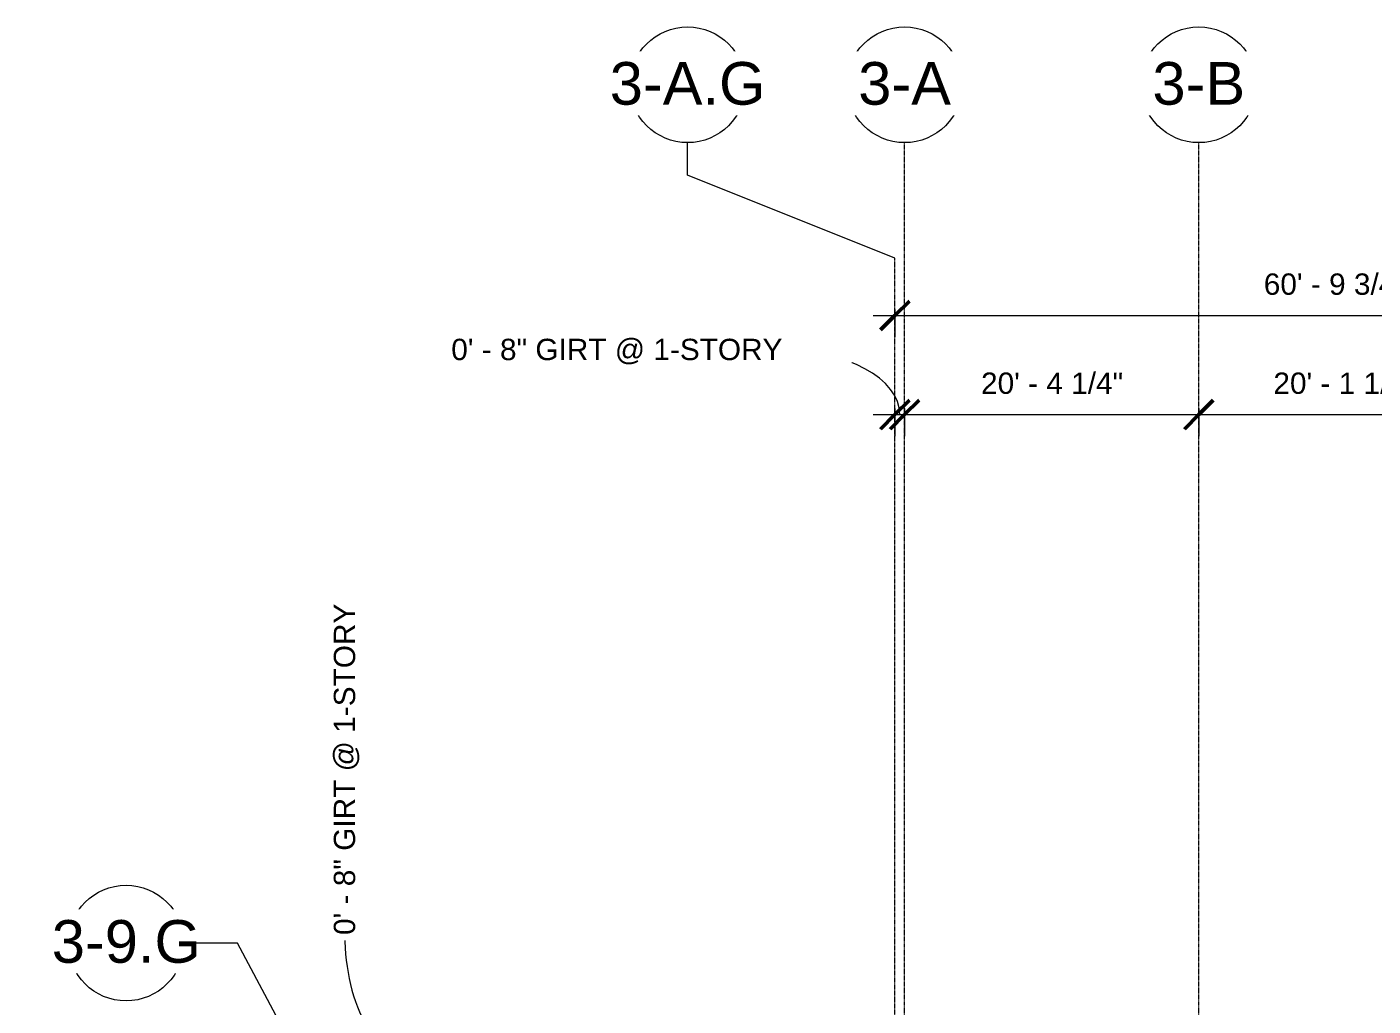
# Model space of a CAD drawing. Header units: inches. Extents: x 21341 to 27231, y -23509 to -20035.
# Drawn here: x 21341 to 22459, y -20847 to -20035 of the extents above; entities that cross this region are included whole.
import ezdxf

# ---------------------------------------------------------------- set-up
doc = ezdxf.new("R2010")
doc.units = ezdxf.units.IN
doc.header["$MEASUREMENT"] = 0
doc.linetypes.add('Grid Line 1_2_', pattern=[0.875, 0.5, -0.125, 0.125, -0.125])
for name, color, linetype, lineweight in [('A-ANNO-DIMS', 211, 'Continuous', 9), ('A-ANNO-DIMS-192', 211, 'Continuous', 9), ('S-GRID', 1, 'Continuous', 9), ('S-GRID-IDEN', 1, 'Continuous', 9)]:
    doc.layers.add(name, color=color, linetype=linetype, lineweight=lineweight)
doc.styles.add('Arial', font='arial.ttf', dxfattribs={"height": 35.407186})
doc.styles.add('Arial_1', font='arial.ttf', dxfattribs={"height": 17.703593})
doc.dimstyles.new('Linear_-_3_32__Arial', dxfattribs={"dimscale": 12, "dimtxt": 18, "dimasz": 2, "dimexe": 1.5, "dimexo": 1, "dimgap": 1, "dimtad": 1, "dimdec": 4, "dimrnd": 0.0625, "dimzin": 1, "dimdsep": 46, "dimlunit": 4, "dimtxsty": 'Arial_1', "dimblk1": 'OBLIQUE', "dimblk2": 'OBLIQUE', "dimsah": 1, "dimcen": 0.09, "dimdle": 1.5, "dimazin": 0, "dimtfac": 1, "dimtdec": 4, "dimtix": 1, "dimtmove": 1, "dimatfit": 3, "dimfxl": 1, "dimtvp": 1, "dimtfill": 1, "dimfrac": 2, "dimtolj": 1, "dimtzin": 0, "dimarcsym": 2})
doc.dimstyles.new('Linear_-_3_32__Arial_1', dxfattribs={"dimscale": 12, "dimtxt": 18, "dimasz": 2, "dimexe": 1.5, "dimexo": 1, "dimgap": 1, "dimtad": 1, "dimdec": 4, "dimrnd": 0.0625, "dimzin": 1, "dimdsep": 46, "dimlunit": 4, "dimtxsty": 'Arial_1', "dimblk1": 'OBLIQUE', "dimblk2": 'OBLIQUE', "dimsah": 1, "dimcen": 0.09, "dimdle": 1.5, "dimazin": 0, "dimtfac": 1, "dimtdec": 4, "dimtix": 1, "dimtmove": 0, "dimatfit": 3, "dimfxl": 1, "dimtvp": 1, "dimtfill": 1, "dimfrac": 2, "dimtolj": 1, "dimtzin": 0, "dimarcsym": 2})

# ---------------------------------------------------------------- blocks, each defined once
blk = doc.blocks.new('DIMBLOCK11-First Floor Plan')
at = {"layer": 'A-ANNO-DIMS-192', "transparency": 16777216}
for p, q in [((21667.3, -20899.6), (21667.3, -20873.6)), ((21662.3, -20891.6), (21685.3, -20891.6)), ((21667.3, -20891.6), (21662.3, -20891.6)), ((21662.3, -20899.6), (21685.3, -20899.6)), ((21667.3, -20899.6), (21662.3, -20899.6))]:
    blk.add_line(p, q, dxfattribs=at)
at = {"layer": 'A-ANNO-DIMS-192', "lineweight": 50, "transparency": 16777216}
for p, q in [((21667.3, -20891.6), (21655.3, -20879.6)), ((21667.3, -20899.6), (21655.3, -20887.6)), ((21667.3, -20891.6), (21679.3, -20903.6)), ((21667.3, -20899.6), (21679.3, -20911.6))]:
    blk.add_line(p, q, dxfattribs=at)
at = {"layer": 'A-ANNO-DIMS-192', "transparency": 16777216}
blk.add_ellipse((21667.3, -20788.3), major_axis=(0, 107.3), ratio=0.581439, start_param=1.570796, end_param=3.141593, dxfattribs=at)
at = {"layer": 'A-ANNO-DIMS-192', "color": 0, "transparency": 16777216, "insert": (21595.8, -20788.3), "char_height": 17.704, "width": 327.988, "attachment_point": 1, "rotation": 90, "line_spacing_factor": 0.938532, "style": 'Arial_1', "bg_fill": 3, "box_fill_scale": 1.25, "bg_fill_color": 0, "bg_fill_transparency": 0}
blk.add_mtext('0\' - 8" GIRT @ 1-STORY', dxfattribs=at)
blk = doc.blocks.new('_Oblique')
at = {"color": 0, "linetype": 'ByBlock', "lineweight": -2}
blk.add_line((-0.5, -0.5), (0.5, 0.5), dxfattribs=at)
blk = doc.blocks.new('Grid - Grid Head - Circle-14747-First Floor Plan')
at = {"layer": 'S-GRID-IDEN'}
blk.add_circle((0, 0), 0.25, dxfattribs=at)
blk = doc.blocks.new('DIMBLOCK46-First Floor Plan')
at = {"layer": 'A-ANNO-DIMS-192', "lineweight": 50, "transparency": 16777216}
for p, q in [((22061.6, -20274.3), (22073.6, -20262.3)), ((22791.4, -20274.3), (22803.4, -20262.3)), ((22061.6, -20274.3), (22049.6, -20286.3)), ((22791.4, -20274.3), (22779.4, -20286.3))]:
    blk.add_line(p, q, dxfattribs=at)
at = {"layer": 'A-ANNO-DIMS-192', "transparency": 16777216}
for p, q in [((22061.6, -20269.4), (22061.6, -20292.3)), ((22061.6, -20274.3), (22061.6, -20269.4)), ((22791.4, -20269.4), (22791.4, -20292.3)), ((22791.4, -20274.3), (22791.4, -20269.4)), ((22043.6, -20274.3), (22809.4, -20274.3))]:
    blk.add_line(p, q, dxfattribs=at)
at = {"layer": 'A-ANNO-DIMS-192', "color": 0, "transparency": 16777216, "insert": (22367.8, -20239.4), "char_height": 17.704, "width": 140.898, "attachment_point": 1, "line_spacing_factor": 0.938532, "style": 'Arial_1', "bg_fill": 3, "box_fill_scale": 1.25, "bg_fill_color": 0, "bg_fill_transparency": 0}
blk.add_mtext('60\' - 9 3/4"', dxfattribs=at)
blk = doc.blocks.new('DIMBLOCK47-First Floor Plan')
at = {"layer": 'A-ANNO-DIMS-192', "lineweight": 50, "transparency": 16777216}
for p, q in [((22061.6, -20356.5), (22073.6, -20344.5)), ((22069.6, -20356.5), (22081.6, -20344.5)), ((22061.6, -20356.5), (22049.6, -20368.5)), ((22069.6, -20356.5), (22057.6, -20368.5))]:
    blk.add_line(p, q, dxfattribs=at)
at = {"layer": 'A-ANNO-DIMS-192', "transparency": 16777216}
for p, q in [((22043.6, -20356.5), (22069.6, -20356.5)), ((22061.6, -20351.5), (22061.6, -20374.5)), ((22061.6, -20356.5), (22061.6, -20351.5)), ((22069.6, -20351.5), (22069.6, -20374.5)), ((22069.6, -20356.5), (22069.6, -20351.5))]:
    blk.add_line(p, q, dxfattribs=at)
blk.add_ellipse((21966.7, -20356.5), major_axis=(99, 0), ratio=0.543692, start_param=0, end_param=1.570796, dxfattribs=at)
at = {"layer": 'A-ANNO-DIMS-192', "color": 0, "transparency": 16777216, "insert": (21693.3, -20293.6), "char_height": 17.704, "width": 327.988, "attachment_point": 1, "line_spacing_factor": 0.938532, "style": 'Arial_1', "bg_fill": 3, "box_fill_scale": 1.25, "bg_fill_color": 0, "bg_fill_transparency": 0}
blk.add_mtext('0\' - 8" GIRT @ 1-STORY', dxfattribs=at)
blk = doc.blocks.new('DIMBLOCK48-First Floor Plan')
at = {"layer": 'A-ANNO-DIMS-192', "lineweight": 50, "transparency": 16777216}
for p, q in [((22069.6, -20356.5), (22081.6, -20344.5)), ((22313.9, -20356.5), (22325.9, -20344.5)), ((22069.6, -20356.5), (22057.6, -20368.5)), ((22313.9, -20356.5), (22301.9, -20368.5))]:
    blk.add_line(p, q, dxfattribs=at)
at = {"layer": 'A-ANNO-DIMS-192', "transparency": 16777216}
for p, q in [((22069.6, -20351.5), (22069.6, -20374.5)), ((22069.6, -20356.5), (22069.6, -20351.5)), ((22069.6, -20356.5), (22313.9, -20356.5)), ((22313.9, -20351.5), (22313.9, -20374.5)), ((22313.9, -20356.5), (22313.9, -20351.5))]:
    blk.add_line(p, q, dxfattribs=at)
at = {"layer": 'A-ANNO-DIMS-192', "color": 0, "transparency": 16777216, "insert": (22133.1, -20321.6), "char_height": 17.704, "width": 140.898, "attachment_point": 1, "line_spacing_factor": 0.938532, "style": 'Arial_1', "bg_fill": 3, "box_fill_scale": 1.25, "bg_fill_color": 0, "bg_fill_transparency": 0}
blk.add_mtext('20\' - 4 1/4"', dxfattribs=at)
blk = doc.blocks.new('DIMBLOCK49-First Floor Plan')
at = {"layer": 'A-ANNO-DIMS-192', "lineweight": 50, "transparency": 16777216}
for p, q in [((22313.9, -20356.5), (22325.9, -20344.5)), ((22555.1, -20356.5), (22567.1, -20344.5)), ((22313.9, -20356.5), (22301.9, -20368.5)), ((22555.1, -20356.5), (22543.1, -20368.5))]:
    blk.add_line(p, q, dxfattribs=at)
at = {"layer": 'A-ANNO-DIMS-192', "transparency": 16777216}
for p, q in [((22313.9, -20351.5), (22313.9, -20374.5)), ((22313.9, -20356.5), (22313.9, -20351.5)), ((22313.9, -20356.5), (22555.1, -20356.5)), ((22555.1, -20351.5), (22555.1, -20374.5)), ((22555.1, -20356.5), (22555.1, -20351.5))]:
    blk.add_line(p, q, dxfattribs=at)
at = {"layer": 'A-ANNO-DIMS-192', "color": 0, "transparency": 16777216, "insert": (22375.8, -20321.6), "char_height": 17.704, "width": 140.898, "attachment_point": 1, "line_spacing_factor": 0.938532, "style": 'Arial_1', "bg_fill": 3, "box_fill_scale": 1.25, "bg_fill_color": 0, "bg_fill_transparency": 0}
blk.add_mtext('20\' - 1 1/4"', dxfattribs=at)

msp = doc.modelspace()

# ---------------------------------------------------------------- linework, layer by layer
at = {"layer": 'S-GRID'}
for p, q in [((21889.48848, -20157.90808), (21889.48848, -20130.84867)), ((22061.64023, -20226.84867), (21889.48848, -20157.90808)), ((21567.35909, -20891.55281), (21515.71786, -20795.00314))]:
    msp.add_line(p, q, dxfattribs=at)
at = {"layer": 'S-GRID', "linetype": 'Grid Line 1_2_'}
for p, q in [((22069.64023, -23155.1009), (22069.64023, -20130.84867)), ((22313.89023, -23155.1009), (22313.89023, -20130.84867)), ((22061.64023, -22996.33861), (22061.64023, -20226.84867))]:
    msp.add_line(p, q, dxfattribs=at)

# ---------------------------------------------------------------- block references
at = {"layer": 'S-GRID-IDEN', "xscale": 191.9999999999999, "yscale": 191.9999999999999, "zscale": 191.9999999999999}
for p in [(21889.48848, -20082.84867), (22069.64023, -20082.84867), (22313.89023, -20082.84867)]:
    msp.add_blockref('Grid - Grid Head - Circle-14747-First Floor Plan', p, dxfattribs=at)
at = {"layer": 'S-GRID-IDEN', "xscale": 191.9999999999999, "yscale": 191.9999999999999, "zscale": 191.9999999999999, "rotation": 89.9999999999999}
msp.add_blockref('Grid - Grid Head - Circle-14747-First Floor Plan', (21423.35909, -20795.00314), dxfattribs=at)

# ---------------------------------------------------------------- dimensions: what is measured, and where the dimension line sits
at = {"layer": 'A-ANNO-DIMS'}
dim = msp.add_linear_dim(base=(21667.29342, -20891.55281), p1=(21650.32286, -20899.55281), p2=(21650.32286, -20891.55281), angle=90, dimstyle='Linear_-_3_32__Arial', override={"dimpost": '<>GIRT @ 1-STORY', "dimfxl": 8}, dxfattribs=at)
dim.commit()
dim.dimension.update_dxf_attribs({"geometry": 'DIMBLOCK11-First Floor Plan', "text_midpoint": (21607.59474, -20624.26975), "dimtype": 160, "text_rotation": 90})

# ---------------------------------------------------------------- next in the draw order: texts
at = {"layer": 'S-GRID-IDEN', "char_height": 35.407186, "attachment_point": 2, "line_spacing_factor": 0.938532, "style": 'Arial', "bg_fill": 3, "box_fill_scale": 1.25, "bg_fill_color": 0, "bg_fill_transparency": 0}
for s, insert, width in [('3-A.G', (21889.47925, -20063.97494), 153.792), ('3-A', (22069.631, -20063.97494), 91.584), ('3-B', (22313.881, -20063.97494), 91.584), ('3-9.G', (21423.55408, -20775.94364), 147.312)]:
    msp.add_mtext(s, dxfattribs=dict(at, insert=insert, width=width))

# ---------------------------------------------------------------- next in the draw order: dimensions: what is measured, and where the dimension line sits
at = {"layer": 'A-ANNO-DIMS'}
dim = msp.add_linear_dim(base=(22791.39023, -20274.34135), p1=(22061.64023, -20257.37079), p2=(22791.39023, -20257.37079), dimstyle='Linear_-_3_32__Arial_1', override={"dimpost": '<>', "dimfxl": 729.75}, dxfattribs=at)
dim.commit()
dim.dimension.update_dxf_attribs({"geometry": 'DIMBLOCK46-First Floor Plan', "text_midpoint": (22426.51523, -20253.18161)})

# ---------------------------------------------------------------- next in the draw order: linework, layer by layer
at = {"layer": 'S-GRID'}
msp.add_line((21515.71786, -20795.00314), (21471.35909, -20795.00314), dxfattribs=at)

# ---------------------------------------------------------------- next in the draw order: dimensions: what is measured, and where the dimension line sits
at = {"layer": 'A-ANNO-DIMS'}
dim = msp.add_linear_dim(base=(22069.64023, -20356.51911), p1=(22061.64023, -20339.54855), p2=(22069.64023, -20339.54855), dimstyle='Linear_-_3_32__Arial', override={"dimpost": '<>GIRT @ 1-STORY', "dimfxl": 8}, dxfattribs=at)
dim.commit()
dim.dimension.update_dxf_attribs({"geometry": 'DIMBLOCK47-First Floor Plan', "text_midpoint": (21857.33226, -20305.38858), "dimtype": 160})

# ---------------------------------------------------------------- next in the draw order: dimensions: what is measured, and where the dimension line sits
dim = msp.add_linear_dim(base=(22313.89023, -20356.51911), p1=(22069.64023, -20339.54855), p2=(22313.89023, -20339.54855), dimstyle='Linear_-_3_32__Arial_1', override={"dimpost": '<>', "dimfxl": 244.25}, dxfattribs=at)
dim.commit()
dim.dimension.update_dxf_attribs({"geometry": 'DIMBLOCK48-First Floor Plan', "text_midpoint": (22191.76523, -20335.36541)})

# ---------------------------------------------------------------- next in the draw order: dimensions: what is measured, and where the dimension line sits
dim = msp.add_linear_dim(base=(22555.14023, -20356.51911), p1=(22313.89023, -20339.54855), p2=(22555.14023, -20339.54855), dimstyle='Linear_-_3_32__Arial_1', override={"dimpost": '<>', "dimfxl": 241.25}, dxfattribs=at)
dim.commit()
dim.dimension.update_dxf_attribs({"geometry": 'DIMBLOCK49-First Floor Plan', "text_midpoint": (22434.51523, -20335.36541)})

doc.saveas('drawing.dxf')
